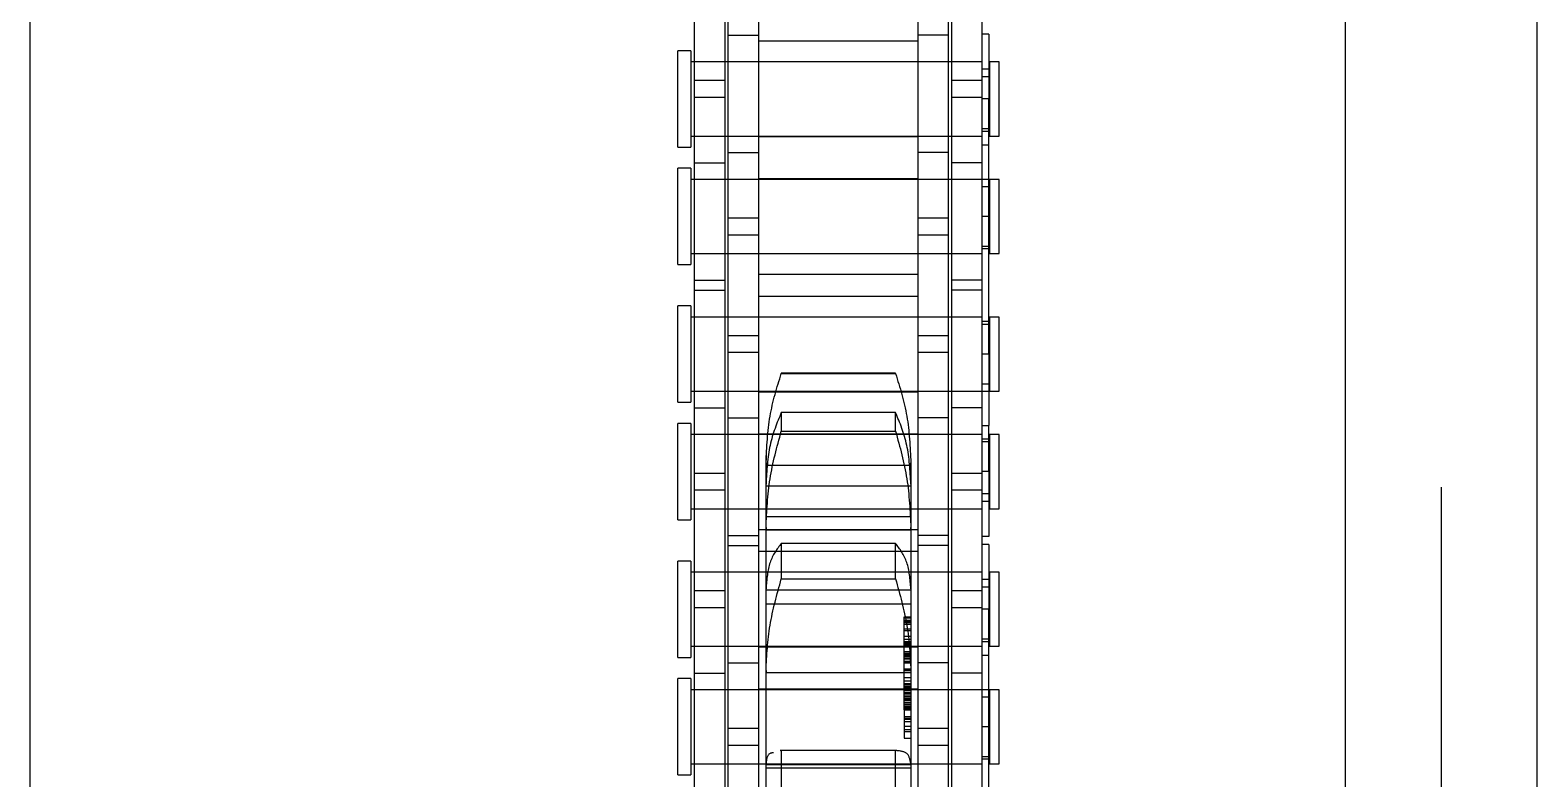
# Model space of a CAD drawing. Header units: metres. Extents: x 0 to 63075, y 0 to 44550.
# Drawn here: x 14171.9 to 14246.9, y 27008.4 to 27045.7 of the extents above; entities that cross this region are included whole.
import ezdxf

# ---------------------------------------------------------------- set-up
doc = ezdxf.new("R2010")
doc.units = ezdxf.units.M
doc.header["$LTSCALE"] = 75
doc.linetypes.add('HIDDEN2', pattern=[4.7625, 3.175, -1.5875])
for name, color, linetype in [('SDM', 7, 'Continuous'), ('SL4', 4, 'Continuous'), ('ST1', 7, 'HIDDEN2')]:
    doc.layers.add(name, color=color, linetype=linetype)

# ---------------------------------------------------------------- blocks, each defined once
blk = doc.blocks.new('A$Ca53c419a')
at = {"layer": 'SL4'}
for p, q in [((2339.738, 281.235), (3664.713, 281.235)), ((2339.738, 215.76), (3664.713, 215.76)), ((3664.713, 206.235), (2339.738, 206.235))]:
    blk.add_line(p, q, dxfattribs=at)
at = {"layer": 'ST1'}
for p, q in [((2578.829, 249), (2583.626, 249)), ((2578.829, 249), (2578.829, 248.342)), ((2583.626, 248.342), (2578.829, 248.342)), ((2579.383, 248.342), (2579.383, 233.843)), ((2583.073, 233.843), (2583.073, 248.342)), ((2583.626, 248.342), (2583.626, 249)), ((2584.677, 249), (2589.474, 249)), ((2584.677, 249), (2584.677, 248.342)), ((2589.474, 248.342), (2584.677, 248.342)), ((2585.231, 248.342), (2585.231, 233.843)), ((2588.921, 233.843), (2588.921, 248.342)), ((2589.474, 248.342), (2589.474, 249)), ((2591.529, 249), (2596.326, 249)), ((2591.529, 249), (2591.529, 248.342)), ((2596.326, 248.342), (2591.529, 248.342)), ((2592.083, 248.342), (2592.083, 233.843)), ((2595.773, 233.843), (2595.773, 248.342)), ((2596.326, 248.342), (2596.326, 249)), ((2597.377, 249), (2602.174, 249)), ((2597.377, 249), (2597.377, 248.342)), ((2602.174, 248.342), (2597.377, 248.342)), ((2597.931, 248.342), (2597.931, 233.843)), ((2601.621, 233.843), (2601.621, 248.342)), ((2602.174, 248.342), (2602.174, 249)), ((2604.229, 249), (2609.026, 249)), ((2604.229, 249), (2604.229, 248.342)), ((2609.026, 248.342), (2604.229, 248.342)), ((2604.783, 248.342), (2604.783, 233.843)), ((2608.473, 233.843), (2608.473, 248.342)), ((2609.026, 248.342), (2609.026, 249)), ((2610.077, 249), (2614.874, 249)), ((2610.077, 249), (2610.077, 248.342)), ((2614.874, 248.342), (2610.077, 248.342)), ((2610.631, 248.342), (2610.631, 233.843)), ((2614.321, 233.843), (2614.321, 248.342)), ((2614.874, 248.342), (2614.874, 249)), ((2577.551, 248.157), (2583.901, 248.157)), ((2579.383, 248.157), (2579.383, 246.637)), ((2583.073, 246.637), (2583.073, 248.157)), ((2583.901, 248.157), (2583.901, 246.637)), ((2583.901, 248.157), (2592.996, 248.157)), ((2585.231, 248.157), (2585.231, 246.637)), ((2587.148, 246.637), (2587.148, 248.157)), ((2588.008, 248.157), (2588.008, 246.637)), ((2588.921, 246.637), (2588.921, 248.157)), ((2592.083, 248.157), (2592.083, 246.637)), ((2592.996, 248.157), (2593.856, 248.157)), ((2592.996, 246.637), (2592.996, 248.157)), ((2593.856, 248.157), (2602.951, 248.157)), ((2593.856, 248.157), (2593.856, 246.637)), ((2595.773, 246.637), (2595.773, 248.157)), ((2597.103, 248.157), (2597.103, 246.637)), ((2597.931, 248.157), (2597.931, 246.637)), ((2601.621, 246.637), (2601.621, 248.157)), ((2602.951, 248.157), (2602.951, 246.637)), ((2602.951, 248.157), (2609.301, 248.157)), ((2603.453, 248.157), (2603.453, 246.637)), ((2604.783, 248.157), (2604.783, 246.637)), ((2608.473, 246.637), (2608.473, 248.157)), ((2609.301, 248.157), (2609.301, 246.637)), ((2609.301, 248.157), (2618.396, 248.157)), ((2610.631, 248.157), (2610.631, 246.637)), ((2612.548, 246.637), (2612.548, 248.157)), ((2613.408, 248.157), (2613.408, 246.637)), ((2614.321, 246.637), (2614.321, 248.157)), ((2571.201, 246.485), (2580.296, 246.485)), ((2577.551, 246.637), (2583.901, 246.637)), ((2579.383, 246.485), (2579.383, 244.965)), ((2580.296, 246.485), (2581.156, 246.485)), ((2580.296, 244.965), (2580.296, 246.485)), ((2581.156, 246.485), (2590.251, 246.485)), ((2581.156, 246.485), (2581.156, 244.965)), ((2583.073, 244.965), (2583.073, 246.485)), ((2583.901, 246.637), (2592.996, 246.637)), ((2584.403, 246.485), (2584.403, 244.965)), ((2585.231, 246.485), (2585.231, 244.965)), ((2588.921, 244.965), (2588.921, 246.485)), ((2590.251, 246.485), (2590.251, 244.965)), ((2590.251, 246.485), (2596.601, 246.485)), ((2590.753, 246.485), (2590.753, 244.965)), ((2592.083, 246.485), (2592.083, 244.965)), ((2592.996, 246.637), (2593.856, 246.637)), ((2593.856, 246.637), (2602.951, 246.637)), ((2595.773, 244.965), (2595.773, 246.485)), ((2596.601, 246.485), (2596.601, 244.965)), ((2596.601, 246.485), (2605.696, 246.485)), ((2597.931, 246.485), (2597.931, 244.965)), ((2599.848, 244.965), (2599.848, 246.485)), ((2600.708, 246.485), (2600.708, 244.965)), ((2601.621, 244.965), (2601.621, 246.485)), ((2602.951, 246.637), (2609.301, 246.637)), ((2604.783, 246.485), (2604.783, 244.965)), ((2605.696, 246.485), (2606.556, 246.485)), ((2605.696, 244.965), (2605.696, 246.485)), ((2606.556, 246.485), (2615.651, 246.485)), ((2606.556, 246.485), (2606.556, 244.965)), ((2608.473, 244.965), (2608.473, 246.485)), ((2609.301, 246.637), (2618.396, 246.637)), ((2609.803, 246.485), (2609.803, 244.965)), ((2610.631, 246.485), (2610.631, 244.965)), ((2614.321, 244.965), (2614.321, 246.485)), ((2615.651, 246.485), (2615.651, 244.965)), ((2615.651, 246.485), (2622.001, 246.485)), ((2571.201, 244.965), (2580.296, 244.965)), ((2573.887, 244.605), (2579.369, 244.605)), ((2579.181, 244.605), (2579.181, 237.395)), ((2579.331, 237.395), (2579.331, 244.605)), ((2579.369, 244.605), (2583.914, 244.605)), ((2579.383, 244.965), (2579.383, 237.035)), ((2580.296, 244.965), (2581.156, 244.965)), ((2581.156, 244.965), (2590.251, 244.965)), ((2583.073, 237.035), (2583.073, 244.965)), ((2583.116, 244.965), (2583.116, 237.035)), ((2583.914, 237.395), (2583.914, 244.605)), ((2583.914, 244.605), (2584.03, 244.605)), ((2584.03, 244.605), (2583.914, 244.605)), ((2584.03, 244.605), (2588.098, 244.605)), ((2585.188, 237.035), (2585.188, 244.965)), ((2585.231, 244.965), (2585.231, 237.035)), ((2587.351, 244.605), (2587.351, 237.395)), ((2588.02, 237.395), (2588.02, 244.605)), ((2588.098, 244.605), (2591.012, 244.605)), ((2588.921, 237.035), (2588.921, 244.965)), ((2589.968, 244.965), (2589.968, 237.035)), ((2590.251, 244.965), (2596.601, 244.965)), ((2591.012, 237.395), (2591.012, 244.605)), ((2591.012, 244.605), (2591.14, 244.605)), ((2591.14, 244.605), (2591.012, 244.605)), ((2591.036, 237.035), (2591.036, 244.965)), ((2591.14, 244.605), (2593.305, 244.605)), ((2591.698, 244.605), (2591.698, 237.395)), ((2592.083, 244.965), (2592.083, 237.035)), ((2593.196, 237.395), (2593.196, 244.605)), ((2593.305, 244.605), (2594.235, 244.605)), ((2594.235, 237.395), (2594.235, 244.605)), ((2594.235, 244.605), (2594.362, 244.605)), ((2594.362, 244.605), (2594.235, 244.605)), ((2594.362, 244.605), (2594.502, 244.605)), ((2594.999, 244.595), (2594.502, 244.605)), ((2595.773, 237.035), (2595.773, 244.965)), ((2595.816, 244.965), (2595.816, 237.035)), ((2596.601, 244.965), (2605.696, 244.965)), ((2597.888, 237.035), (2597.888, 244.965)), ((2597.931, 244.965), (2597.931, 237.035)), ((2601.621, 237.035), (2601.621, 244.965)), ((2602.668, 244.965), (2602.668, 237.035)), ((2603.736, 237.035), (2603.736, 244.965)), ((2604.783, 244.965), (2604.783, 237.035)), ((2605.696, 244.965), (2606.556, 244.965)), ((2606.556, 244.965), (2615.651, 244.965)), ((2608.473, 237.035), (2608.473, 244.965)), ((2608.516, 244.965), (2608.516, 237.035)), ((2610.588, 237.035), (2610.588, 244.965)), ((2610.631, 244.965), (2610.631, 237.035)), ((2614.321, 237.035), (2614.321, 244.965)), ((2615.368, 244.965), (2615.368, 237.035)), ((2615.651, 244.965), (2622.001, 244.965)), ((2580.041, 243.843), (2577.665, 243.843)), ((2580.041, 243.843), (2580.026, 243.901)), ((2580.041, 238.157), (2580.041, 243.843)), ((2580.043, 238.099), (2580.043, 243.901)), ((2588.591, 243.843), (2588.591, 238.157)), ((2590.354, 243.843), (2588.591, 243.843)), ((2590.354, 238.157), (2590.354, 243.843)), ((2595.935, 243.843), (2595.935, 238.157)), ((2596.873, 243.843), (2595.935, 243.843)), ((2596.873, 238.157), (2596.873, 243.843)), ((2598.811, 243.843), (2598.811, 238.157)), ((2598.835, 243.843), (2598.811, 243.843)), ((2598.835, 238.157), (2598.835, 243.843)), ((2577.665, 238.157), (2580.041, 238.157)), ((2588.591, 238.157), (2590.354, 238.157)), ((2595.935, 238.157), (2596.873, 238.157)), ((2598.811, 238.157), (2598.835, 238.157)), ((2571.201, 237.035), (2580.296, 237.035)), ((2579.369, 237.395), (2573.887, 237.395)), ((2583.914, 237.395), (2579.369, 237.395)), ((2579.383, 237.035), (2579.383, 235.515)), ((2580.296, 237.035), (2581.156, 237.035)), ((2580.296, 235.515), (2580.296, 237.035)), ((2581.496, 237.73), (2580.656, 237.73)), ((2580.656, 237.73), (2580.656, 237.395)), ((2580.991, 237.73), (2580.991, 237.395)), ((2581.094, 237.73), (2581.094, 237.395)), ((2581.156, 237.035), (2590.251, 237.035)), ((2581.156, 237.035), (2581.156, 235.515)), ((2581.264, 237.73), (2581.264, 237.395)), ((2581.648, 237.73), (2581.496, 237.73)), ((2581.496, 237.73), (2581.496, 237.395)), ((2581.599, 237.73), (2581.599, 237.395)), ((2582.063, 237.73), (2581.648, 237.73)), ((2581.648, 237.73), (2581.648, 237.395)), ((2581.74, 237.73), (2581.74, 237.395)), ((2582.063, 237.73), (2584.492, 237.73)), ((2582.063, 237.73), (2582.063, 237.395)), ((2582.122, 237.73), (2582.122, 237.395)), ((2582.122, 237.73), (2582.122, 237.395)), ((2582.173, 237.73), (2582.173, 237.395)), ((2582.186, 237.73), (2582.186, 237.395)), ((2582.187, 237.73), (2582.187, 237.395)), ((2582.244, 237.73), (2582.244, 237.395)), ((2582.321, 237.73), (2582.321, 237.395)), ((2582.329, 237.73), (2582.329, 237.395)), ((2582.36, 237.73), (2582.36, 237.395)), ((2582.434, 237.73), (2582.434, 237.395)), ((2582.437, 237.73), (2582.437, 237.395)), ((2582.445, 237.73), (2582.445, 237.395)), ((2582.458, 237.73), (2582.458, 237.395)), ((2582.551, 237.73), (2582.551, 237.395)), ((2582.571, 237.73), (2582.571, 237.395)), ((2582.579, 237.73), (2582.579, 237.395)), ((2582.647, 237.73), (2582.647, 237.395)), ((2582.74, 237.73), (2582.74, 237.395)), ((2582.824, 237.73), (2582.824, 237.395)), ((2582.904, 237.73), (2582.904, 237.395)), ((2582.953, 237.73), (2582.953, 237.395)), ((2583.056, 237.73), (2583.056, 237.395)), ((2583.073, 235.515), (2583.073, 237.035)), ((2583.089, 237.73), (2583.089, 237.395)), ((2583.091, 237.73), (2583.091, 237.395)), ((2583.124, 237.73), (2583.124, 237.395)), ((2583.163, 237.73), (2583.163, 237.395)), ((2583.197, 237.73), (2583.197, 237.395)), ((2583.201, 237.73), (2583.201, 237.395)), ((2583.226, 237.73), (2583.226, 237.395)), ((2583.23, 237.73), (2583.23, 237.395)), ((2583.318, 237.73), (2583.318, 237.395)), ((2583.332, 237.73), (2583.332, 237.395)), ((2583.348, 237.73), (2583.348, 237.395)), ((2583.367, 237.73), (2583.367, 237.395)), ((2583.375, 237.73), (2583.375, 237.395)), ((2583.509, 237.73), (2583.509, 237.395)), ((2583.668, 237.395), (2583.668, 237.73)), ((2584.03, 237.395), (2583.914, 237.395)), ((2584.003, 237.395), (2584.003, 237.73)), ((2588.098, 237.395), (2584.03, 237.395)), ((2584.051, 237.73), (2584.051, 237.395)), ((2584.112, 237.73), (2584.112, 237.395)), ((2584.403, 235.515), (2584.403, 237.035)), ((2584.412, 237.73), (2584.412, 237.395)), ((2584.453, 237.73), (2584.453, 237.395)), ((2584.474, 237.73), (2584.474, 237.395)), ((2584.492, 237.73), (2584.882, 237.73)), ((2584.492, 237.73), (2584.492, 237.395)), ((2584.602, 237.73), (2584.602, 237.395)), ((2584.648, 237.73), (2584.648, 237.395)), ((2584.728, 237.73), (2584.728, 237.395)), ((2584.782, 237.73), (2584.782, 237.395)), ((2584.837, 237.73), (2584.837, 237.395)), ((2584.854, 237.73), (2584.854, 237.395)), ((2584.875, 237.73), (2584.875, 237.395)), ((2584.882, 237.73), (2585.73, 237.73)), ((2584.882, 237.73), (2584.882, 237.395)), ((2584.955, 237.73), (2584.955, 237.395)), ((2584.978, 237.73), (2584.978, 237.395)), ((2585.231, 237.035), (2585.231, 235.515)), ((2585.313, 237.73), (2585.313, 237.395)), ((2585.34, 237.73), (2585.34, 237.395)), ((2585.386, 237.73), (2585.386, 237.395)), ((2585.424, 237.73), (2585.424, 237.395)), ((2585.472, 237.73), (2585.472, 237.395)), ((2585.593, 237.73), (2585.593, 237.395)), ((2585.73, 237.73), (2585.73, 237.395)), ((2585.73, 237.73), (2586.012, 237.73)), ((2586.012, 237.73), (2586.096, 237.73)), ((2586.012, 237.73), (2586.012, 237.395)), ((2586.096, 237.73), (2586.096, 237.395)), ((2586.096, 237.73), (2586.421, 237.73)), ((2586.33, 237.73), (2586.33, 237.395)), ((2586.421, 237.73), (2586.457, 237.73)), ((2586.421, 237.73), (2586.421, 237.395)), ((2586.457, 237.73), (2586.457, 237.395)), ((2586.457, 237.73), (2586.664, 237.73)), ((2586.499, 237.73), (2586.499, 237.395)), ((2586.537, 237.73), (2586.537, 237.395)), ((2586.654, 237.73), (2586.654, 237.395)), ((2586.664, 237.73), (2586.664, 237.395)), ((2586.664, 237.73), (2586.699, 237.73)), ((2586.684, 237.73), (2586.684, 237.395)), ((2586.699, 237.73), (2586.699, 237.395)), ((2591.012, 237.395), (2588.098, 237.395)), ((2588.921, 235.515), (2588.921, 237.035)), ((2590.251, 235.515), (2590.251, 237.035)), ((2590.251, 237.035), (2596.601, 237.035)), ((2590.753, 235.515), (2590.753, 237.035)), ((2591.14, 237.395), (2591.012, 237.395)), ((2591.012, 237.395), (2591.14, 237.395)), ((2593.305, 237.395), (2591.14, 237.395)), ((2592.083, 237.035), (2592.083, 235.515)), ((2594.235, 237.395), (2593.305, 237.395)), ((2594.362, 237.395), (2594.235, 237.395)), ((2594.235, 237.395), (2594.362, 237.395)), ((2594.502, 237.395), (2594.362, 237.395)), ((2595.773, 235.515), (2595.773, 237.035)), ((2596.601, 235.515), (2596.601, 237.035)), ((2596.601, 237.035), (2605.696, 237.035)), ((2597.931, 237.035), (2597.931, 235.515)), ((2599.848, 235.515), (2599.848, 237.035)), ((2600.708, 237.035), (2600.708, 235.515)), ((2601.621, 235.515), (2601.621, 237.035)), ((2604.783, 237.035), (2604.783, 235.515)), ((2605.696, 237.035), (2606.556, 237.035)), ((2605.696, 235.515), (2605.696, 237.035)), ((2606.556, 237.035), (2615.651, 237.035)), ((2606.556, 237.035), (2606.556, 235.515)), ((2608.473, 235.515), (2608.473, 237.035)), ((2609.803, 235.515), (2609.803, 237.035)), ((2610.631, 237.035), (2610.631, 235.515)), ((2614.321, 235.515), (2614.321, 237.035)), ((2615.651, 235.515), (2615.651, 237.035)), ((2615.651, 237.035), (2622.001, 237.035)), ((2571.201, 235.515), (2580.296, 235.515)), ((2580.296, 235.515), (2581.156, 235.515)), ((2581.156, 235.515), (2590.251, 235.515)), ((2590.251, 235.515), (2596.601, 235.515)), ((2596.601, 235.515), (2605.696, 235.515)), ((2605.696, 235.515), (2606.556, 235.515)), ((2606.556, 235.515), (2615.651, 235.515)), ((2615.651, 235.515), (2622.001, 235.515)), ((2577.551, 235.363), (2583.901, 235.363)), ((2579.383, 235.363), (2579.383, 233.843)), ((2583.073, 233.511), (2583.073, 235.363)), ((2583.901, 233.843), (2583.901, 235.363)), ((2583.901, 235.363), (2592.996, 235.363)), ((2585.231, 235.363), (2585.231, 233.843)), ((2587.148, 233.843), (2587.148, 235.363)), ((2588.008, 235.363), (2588.008, 233.843)), ((2588.921, 233.843), (2588.921, 235.363)), ((2592.083, 235.363), (2592.083, 233.843)), ((2592.996, 235.363), (2593.856, 235.363)), ((2592.996, 233.843), (2592.996, 235.363)), ((2593.856, 235.363), (2602.951, 235.363)), ((2593.856, 235.363), (2593.856, 233.843)), ((2595.773, 233.843), (2595.773, 235.363)), ((2597.103, 233.843), (2597.103, 235.363)), ((2597.931, 235.363), (2597.931, 233.511)), ((2601.621, 233.843), (2601.621, 235.363)), ((2602.951, 233.843), (2602.951, 235.363)), ((2602.951, 235.363), (2609.301, 235.363)), ((2603.453, 233.843), (2603.453, 235.363)), ((2604.783, 235.363), (2604.783, 233.843)), ((2608.473, 233.511), (2608.473, 235.363)), ((2609.301, 233.843), (2609.301, 235.363)), ((2609.301, 235.363), (2618.396, 235.363)), ((2610.631, 235.363), (2610.631, 233.843)), ((2612.548, 233.843), (2612.548, 235.363)), ((2613.408, 235.363), (2613.408, 233.843)), ((2614.321, 233.843), (2614.321, 235.363)), ((2574.376, 233.511), (2587.076, 233.511)), ((2577.551, 233.843), (2583.901, 233.843)), ((2583.073, 233.474), (2579.383, 233.474)), ((2579.383, 233.474), (2579.383, 233)), ((2579.609, 233.511), (2579.609, 233.843)), ((2579.752, 233.843), (2579.752, 233.474)), ((2581.228, 233.511), (2581.228, 233.843)), ((2582.704, 233.474), (2582.704, 233.843)), ((2583.073, 233), (2583.073, 233.474)), ((2583.901, 233.843), (2592.996, 233.843)), ((2584.78, 233.511), (2584.78, 233.843)), ((2588.921, 233.474), (2585.231, 233.474)), ((2585.231, 233.474), (2585.231, 233)), ((2585.457, 233.511), (2585.457, 233.843)), ((2585.6, 233.843), (2585.6, 233.474)), ((2587.076, 233.511), (2587.076, 233.843)), ((2590.307, 233.511), (2587.076, 233.511)), ((2588.183, 233.511), (2588.183, 233.843)), ((2588.552, 233.474), (2588.552, 233.843)), ((2588.921, 233), (2588.921, 233.474)), ((2590.307, 233.511), (2590.307, 233.843)), ((2590.697, 233.511), (2590.697, 233.843)), ((2593.928, 233.511), (2590.697, 233.511)), ((2595.773, 233.474), (2592.083, 233.474)), ((2592.083, 233.474), (2592.083, 233)), ((2592.452, 233.843), (2592.452, 233.474)), ((2592.821, 233.511), (2592.821, 233.843)), ((2592.996, 233.843), (2593.856, 233.843)), ((2593.856, 233.843), (2602.951, 233.843)), ((2593.928, 233.511), (2593.928, 233.843)), ((2593.928, 233.511), (2596.224, 233.511)), ((2595.404, 233.474), (2595.404, 233.843)), ((2595.547, 233.511), (2595.547, 233.843)), ((2595.773, 233), (2595.773, 233.474)), ((2596.224, 233.843), (2596.224, 233.511)), ((2599.776, 233.511), (2596.224, 233.511)), ((2601.621, 233.474), (2597.931, 233.474)), ((2597.931, 233.474), (2597.931, 233)), ((2598.3, 233.843), (2598.3, 233.474)), ((2599.776, 233.511), (2599.776, 233.843)), ((2599.776, 233.511), (2612.476, 233.511)), ((2601.252, 233.474), (2601.252, 233.843)), ((2601.395, 233.511), (2601.395, 233.843)), ((2601.621, 233), (2601.621, 233.474)), ((2602.951, 233.843), (2609.301, 233.843)), ((2608.473, 233.474), (2604.783, 233.474)), ((2604.783, 233.474), (2604.783, 233)), ((2605.009, 233.511), (2605.009, 233.843)), ((2605.152, 233.843), (2605.152, 233.474)), ((2606.628, 233.511), (2606.628, 233.843)), ((2608.104, 233.474), (2608.104, 233.843)), ((2608.473, 233), (2608.473, 233.474)), ((2609.301, 233.843), (2618.396, 233.843)), ((2610.18, 233.511), (2610.18, 233.843)), ((2614.321, 233.474), (2610.631, 233.474)), ((2610.631, 233.474), (2610.631, 233)), ((2610.857, 233.511), (2610.857, 233.843)), ((2611, 233.843), (2611, 233.474)), ((2612.476, 233.511), (2612.476, 233.843)), ((2615.707, 233.511), (2612.476, 233.511)), ((2613.583, 233.511), (2613.583, 233.843)), ((2613.952, 233.474), (2613.952, 233.843)), ((2614.321, 233), (2614.321, 233.474)), ((2615.707, 233.511), (2615.707, 233.843)), ((2579.383, 233), (2583.073, 233)), ((2585.231, 233), (2588.921, 233)), ((2592.083, 233), (2595.773, 233)), ((2597.931, 233), (2601.621, 233)), ((2604.783, 233), (2608.473, 233)), ((2610.631, 233), (2614.321, 233)), ((2339.738, 215.76), (3664.713, 215.76)), ((3664.713, 210.998), (2339.738, 210.998))]:
    blk.add_line(p, q, dxfattribs=at)
for points, knots in [([(2579.938, 244.24), (2579.928, 244.298), (2579.883, 244.556), (2579.593, 244.584), (2579.369, 244.605)], [0, 0, 0, 0, 0.226088, 1, 1, 1, 1]), ([(2584.03, 244.605), (2584.773, 244.567), (2586.263, 244.492), (2587.814, 244.059), (2588.591, 243.843)], [0, 0, 0, 0, 0.499464, 1, 1, 1, 1]), ([(2590.354, 243.843), (2590.068, 244.059), (2589.495, 244.492), (2588.564, 244.567), (2588.098, 244.605)], [0, 0, 0, 0, 0.500513, 1, 1, 1, 1]), ([(2591.14, 244.605), (2591.955, 244.567), (2593.588, 244.492), (2595.152, 244.06), (2595.935, 243.843)], [0, 0, 0, 0, 0.499124, 1, 1, 1, 1]), ([(2596.873, 243.843), (2596.351, 244.059), (2595.309, 244.492), (2593.972, 244.567), (2593.305, 244.605)], [0, 0, 0, 0, 0.500534, 1, 1, 1, 1]), ([(2594.362, 244.605), (2595.15, 244.567), (2596.73, 244.492), (2598.117, 244.06), (2598.811, 243.843)], [0, 0, 0, 0, 0.499098, 1, 1, 1, 1]), ([(2579.369, 237.395), (2579.576, 237.433), (2579.99, 237.508), (2580.024, 237.94), (2580.041, 238.157)], [0, 0, 0, 0, 0.499427, 1, 1, 1, 1]), ([(2588.591, 238.157), (2587.814, 237.941), (2586.263, 237.508), (2584.773, 237.433), (2584.03, 237.395)], [0, 0, 0, 0, 0.500529, 1, 1, 1, 1]), ([(2588.098, 237.395), (2588.564, 237.433), (2589.495, 237.508), (2590.068, 237.941), (2590.354, 238.157)], [0, 0, 0, 0, 0.49948, 1, 1, 1, 1]), ([(2595.935, 238.157), (2595.153, 237.941), (2593.589, 237.508), (2591.956, 237.433), (2591.14, 237.395)], [0, 0, 0, 0, 0.500152, 1, 1, 1, 1]), ([(2593.305, 237.395), (2593.972, 237.433), (2595.309, 237.508), (2596.351, 237.941), (2596.873, 238.157)], [0, 0, 0, 0, 0.499459, 1, 1, 1, 1]), ([(2598.811, 238.157), (2598.118, 237.941), (2596.731, 237.508), (2595.151, 237.433), (2594.362, 237.395)], [0, 0, 0, 0, 0.500133, 1, 1, 1, 1])]:
    blk.add_open_spline(points, degree=3, knots=knots, dxfattribs=at)

msp = doc.modelspace()

# ---------------------------------------------------------------- block references
at = {"layer": 'SDM', "rotation": 90}
msp.add_blockref('A$Ca53c419a', (14453.134, 24429.769), dxfattribs=at)

doc.saveas('drawing.dxf')
